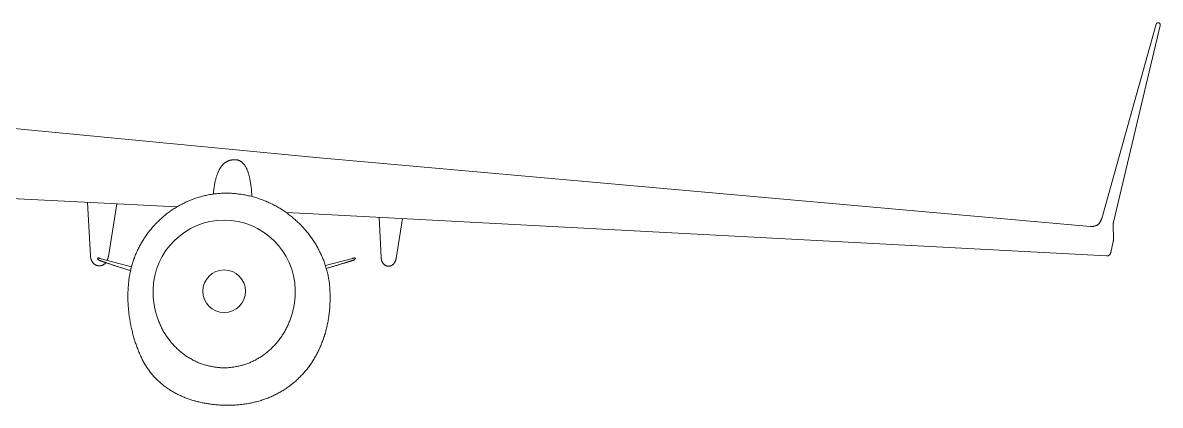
# Model space of a CAD drawing. Header units: millimetres. Extents: x -25903 to 25903, y 0 to 16905.
# Drawn here: x 11364 to 25903, y 2324 to 7217 of the extents above; entities that cross this region are included whole.
import ezdxf

# ---------------------------------------------------------------- set-up
doc = ezdxf.new("R2010")
doc.units = ezdxf.units.MM
doc.layers.add('ceco.net 194', color=7, linetype='Continuous', lineweight=5)

msp = doc.modelspace()

# ---------------------------------------------------------------- linework, layer by layer
at = {"layer": 'ceco.net 194', "linetype": 'Continuous'}
for p, q in [((25155, 4715), (25851, 7197)), ((25305, 4666), (25903, 7183)), ((10044, 5026), (13333, 4860)), ((12228, 4240), (12192, 4918)), ((12459, 4228), (12566, 4899)), ((15074, 4773), (14730, 4790)), ((15074, 4773), (25218, 4235)), ((15945, 4212), (15918, 4728)), ((16136, 4202), (16218, 4712)), ((25303, 4626), (25306, 4454)), ((25271, 4280), (25302, 4417)), ((12754, 4095), (12350, 4203)), ((15233, 4110), (15578, 4203)), ((15617, 4205), (15618, 4203))]:
    msp.add_line(p, q, dxfattribs=at)
for points in [[(25903, 7183), (25903, 7185), (25903, 7188), (25903, 7190), (25903, 7192), (25903, 7195), (25902, 7197), (25902, 7199), (25901, 7201), (25900, 7203), (25898, 7205), (25897, 7207), (25895, 7209), (25894, 7210), (25892, 7212), (25890, 7213), (25888, 7214), (25886, 7215), (25884, 7216), (25881, 7216), (25879, 7217), (25877, 7217), (25875, 7217), (25872, 7216), (25870, 7216), (25868, 7215), (25866, 7214), (25864, 7213), (25862, 7212), (25860, 7210), (25858, 7209), (25857, 7207), (25855, 7205), (25854, 7203), (25853, 7201), (25852, 7199), (25851, 7197)], [(6333, 6386), (10094, 5973), (15112, 5493), (25006, 4611)], [(14097, 5463), (14090, 5464), (14083, 5464), (14076, 5464), (14069, 5464), (14063, 5464), (14056, 5464), (14050, 5463), (14043, 5463), (14037, 5462), (14031, 5461), (14024, 5460), (14018, 5458), (14012, 5457), (14006, 5455), (14000, 5453), (13995, 5451), (13989, 5449), (13983, 5446), (13978, 5443), (13972, 5440), (13967, 5437), (13962, 5434), (13956, 5431), (13951, 5427), (13946, 5423), (13941, 5419), (13936, 5415), (13931, 5411), (13927, 5406), (13922, 5402), (13918, 5397), (13913, 5392), (13909, 5386), (13904, 5381), (13900, 5375), (13896, 5370), (13892, 5364), (13888, 5357), (13884, 5351), (13880, 5344), (13876, 5338), (13873, 5331), (13869, 5324), (13866, 5316), (13862, 5309), (13859, 5301), (13856, 5294), (13852, 5285), (13849, 5277), (13846, 5269), (13843, 5260), (13841, 5252), (13838, 5243), (13835, 5234), (13832, 5224), (13830, 5215), (13828, 5205), (13825, 5195), (13823, 5185), (13821, 5175), (13819, 5165), (13817, 5154), (13815, 5143), (13813, 5132), (13811, 5121), (13809, 5110), (13808, 5098), (13806, 5087), (13805, 5075), (13803, 5063), (13802, 5050), (13801, 5038), (13800, 5025)], [(14097, 5463), (14102, 5462), (14107, 5462), (14112, 5461), (14117, 5459), (14122, 5458), (14126, 5456), (14131, 5455), (14136, 5453), (14140, 5451), (14145, 5448), (14149, 5446), (14153, 5443), (14158, 5440), (14162, 5437), (14166, 5433), (14170, 5430), (14174, 5426), (14178, 5422), (14182, 5418), (14186, 5414), (14190, 5409), (14193, 5405), (14197, 5400), (14201, 5395), (14204, 5390), (14208, 5384), (14211, 5379), (14214, 5373), (14218, 5367), (14221, 5360), (14224, 5354), (14227, 5347), (14230, 5341), (14233, 5334), (14236, 5326), (14239, 5319), (14241, 5311), (14244, 5304), (14247, 5296), (14249, 5288), (14252, 5279), (14254, 5271), (14256, 5262), (14259, 5253), (14261, 5244), (14263, 5234), (14265, 5225), (14267, 5215), (14269, 5205), (14271, 5195), (14273, 5185), (14275, 5174), (14277, 5164), (14278, 5153), (14280, 5142), (14281, 5131), (14283, 5119), (14284, 5107), (14286, 5096), (14287, 5084), (14288, 5071), (14289, 5059), (14290, 5046), (14291, 5034), (14292, 5021), (14293, 5007), (14294, 4994)], [(12819, 4280), (12825, 4293), (12831, 4307), (12838, 4320), (12844, 4333), (12851, 4346), (12858, 4359), (12865, 4372), (12872, 4385), (12879, 4398), (12887, 4410), (12894, 4423), (12902, 4435), (12910, 4448), (12918, 4460), (12926, 4472), (12934, 4484), (12943, 4496), (12951, 4508), (12960, 4520), (12968, 4532), (12977, 4543), (12986, 4555), (12996, 4566), (13005, 4578), (13014, 4589), (13024, 4600), (13033, 4611), (13043, 4622), (13053, 4633), (13063, 4643), (13073, 4654), (13083, 4664), (13094, 4675), (13104, 4685), (13115, 4695), (13125, 4705), (13136, 4715), (13147, 4724), (13158, 4734), (13169, 4743), (13181, 4753), (13192, 4762), (13203, 4771), (13215, 4780), (13227, 4789), (13238, 4798), (13250, 4806), (13262, 4815), (13274, 4823), (13286, 4831), (13299, 4839), (13311, 4847), (13323, 4855), (13336, 4862), (13349, 4870), (13361, 4877), (13374, 4884), (13387, 4891), (13400, 4898), (13413, 4905), (13426, 4911), (13440, 4918), (13453, 4924), (13466, 4930), (13480, 4936), (13494, 4942), (13507, 4948), (13521, 4953), (13535, 4958), (13549, 4964), (13563, 4969), (13577, 4973), (13591, 4978), (13605, 4982), (13620, 4987), (13634, 4991), (13648, 4995), (13663, 4999), (13677, 5002), (13692, 5006), (13707, 5009), (13722, 5012), (13736, 5015), (13751, 5018), (13766, 5020), (13781, 5023), (13797, 5025), (13812, 5027), (13827, 5029), (13842, 5030), (13858, 5032), (13873, 5033), (13888, 5034), (13904, 5035), (13919, 5036), (13935, 5036), (13951, 5036), (13966, 5036), (13982, 5036)], [(13982, 5036), (13998, 5036), (14015, 5035), (14031, 5035), (14047, 5034), (14063, 5033), (14079, 5031), (14095, 5030), (14111, 5028), (14126, 5026), (14142, 5024), (14158, 5022), (14173, 5019), (14189, 5017), (14205, 5014), (14220, 5011), (14235, 5008), (14251, 5004), (14266, 5001), (14281, 4997), (14296, 4993), (14311, 4989), (14326, 4985), (14341, 4981), (14356, 4976), (14371, 4971), (14386, 4966), (14400, 4961), (14415, 4956), (14429, 4951), (14444, 4945), (14458, 4939), (14472, 4933), (14486, 4927), (14501, 4921), (14515, 4915), (14528, 4908), (14542, 4901), (14556, 4895), (14570, 4888), (14583, 4881), (14597, 4873), (14610, 4866), (14623, 4858), (14636, 4851), (14649, 4843), (14662, 4835), (14675, 4827), (14688, 4818), (14701, 4810), (14713, 4801), (14726, 4793), (14738, 4784), (14751, 4775), (14763, 4766), (14775, 4757), (14787, 4747), (14799, 4738), (14810, 4728), (14822, 4718), (14833, 4709), (14845, 4699), (14856, 4689), (14867, 4678), (14878, 4668), (14889, 4658), (14900, 4647), (14911, 4636), (14921, 4626), (14932, 4615), (14942, 4604), (14952, 4593), (14962, 4581), (14972, 4570), (14982, 4559), (14992, 4547), (15001, 4536), (15011, 4524), (15020, 4512), (15029, 4500), (15038, 4488), (15047, 4476), (15056, 4464), (15064, 4451), (15073, 4439), (15081, 4427), (15089, 4414), (15097, 4401), (15105, 4389), (15113, 4376), (15120, 4363), (15128, 4350), (15135, 4337), (15142, 4324), (15149, 4311), (15156, 4297), (15163, 4284), (15169, 4270), (15176, 4257), (15182, 4243), (15188, 4230), (15194, 4216), (15200, 4202), (15205, 4188), (15211, 4174), (15216, 4160), (15221, 4146), (15226, 4132), (15231, 4118), (15235, 4104), (15240, 4089), (15244, 4075), (15248, 4061), (15252, 4046), (15256, 4032), (15259, 4017), (15263, 4003), (15266, 3988), (15269, 3973), (15272, 3959), (15274, 3944), (15277, 3929), (15279, 3914), (15281, 3899), (15283, 3884), (15285, 3869), (15287, 3854), (15288, 3839), (15289, 3824), (15290, 3809)], [(25155, 4715), (25154, 4709), (25152, 4704), (25150, 4698), (25148, 4693), (25146, 4688), (25143, 4683), (25141, 4678), (25139, 4673), (25136, 4669), (25133, 4665), (25131, 4661), (25128, 4657), (25125, 4653), (25121, 4649), (25118, 4646), (25115, 4642), (25111, 4639), (25108, 4636), (25104, 4633), (25100, 4631), (25096, 4628), (25092, 4626), (25088, 4624), (25084, 4622), (25079, 4620), (25075, 4618), (25070, 4617), (25065, 4615), (25061, 4614), (25056, 4613), (25051, 4612), (25045, 4612), (25040, 4611), (25035, 4611), (25029, 4611), (25024, 4611), (25018, 4611), (25012, 4611), (25006, 4611)], [(25303, 4626), (25303, 4630), (25303, 4634), (25303, 4638), (25303, 4642), (25303, 4645), (25303, 4648), (25303, 4651), (25303, 4654), (25304, 4656), (25304, 4659), (25304, 4661), (25304, 4663), (25305, 4664), (25305, 4666)], [(25306, 4454), (25306, 4448), (25306, 4443), (25305, 4437), (25305, 4432), (25304, 4427), (25303, 4422), (25302, 4417)], [(12425, 4148), (12425, 4148), (12422, 4145), (12419, 4141), (12416, 4138), (12413, 4135), (12410, 4133), (12407, 4130), (12404, 4128), (12400, 4125), (12397, 4123), (12393, 4121), (12390, 4119), (12386, 4117), (12383, 4116), (12379, 4114), (12376, 4113), (12372, 4112), (12368, 4111), (12365, 4110), (12361, 4109), (12357, 4108), (12353, 4108), (12350, 4108), (12346, 4107), (12342, 4107), (12338, 4107), (12335, 4108), (12331, 4108), (12327, 4109), (12324, 4109), (12320, 4110), (12316, 4111), (12313, 4112), (12309, 4113), (12305, 4115), (12302, 4116), (12298, 4118), (12295, 4119), (12291, 4121), (12288, 4123), (12285, 4125), (12282, 4128), (12278, 4130), (12275, 4133), (12272, 4135), (12269, 4138), (12266, 4141), (12264, 4144), (12261, 4148), (12258, 4151), (12256, 4154), (12253, 4158), (12251, 4162), (12248, 4166), (12246, 4170), (12244, 4174), (12242, 4178), (12240, 4183), (12239, 4187), (12237, 4192), (12235, 4197), (12234, 4202), (12233, 4207), (12232, 4212), (12231, 4217), (12230, 4223), (12229, 4228), (12229, 4234), (12228, 4240)], [(12459, 4228), (12458, 4222), (12456, 4216), (12455, 4211), (12454, 4205), (12452, 4200), (12450, 4195), (12449, 4190), (12447, 4185), (12445, 4180), (12444, 4178)], [(12819, 4280), (12813, 4266), (12807, 4253), (12801, 4239), (12796, 4225), (12791, 4211), (12786, 4197), (12781, 4183), (12776, 4169), (12771, 4155), (12767, 4140), (12763, 4126), (12758, 4111), (12754, 4097), (12751, 4082), (12747, 4067), (12744, 4052), (12740, 4037), (12737, 4023), (12734, 4007), (12732, 3992), (12729, 3977), (12726, 3962), (12724, 3947), (12722, 3932), (12720, 3916), (12718, 3901), (12717, 3886), (12715, 3870), (12714, 3855), (12712, 3839), (12711, 3823), (12710, 3808), (12710, 3792), (12709, 3777), (12708, 3761), (12708, 3745), (12708, 3730), (12708, 3714), (12708, 3698), (12708, 3682), (12709, 3667), (12709, 3651), (12710, 3635), (12711, 3619), (12712, 3604), (12713, 3588), (12714, 3572), (12715, 3557), (12717, 3541), (12718, 3525), (12720, 3509), (12722, 3494), (12724, 3478), (12726, 3462), (12728, 3447), (12731, 3431), (12733, 3416), (12736, 3400), (12738, 3385), (12741, 3369), (12744, 3354), (12747, 3339), (12751, 3323), (12754, 3308), (12757, 3293), (12761, 3278), (12765, 3263), (12769, 3247), (12772, 3233), (12777, 3218), (12781, 3203), (12785, 3188), (12789, 3173), (12794, 3159), (12798, 3144), (12803, 3129), (12808, 3115), (12813, 3101), (12818, 3086), (12823, 3072), (12828, 3058), (12834, 3044), (12839, 3030), (12845, 3016), (12850, 3003), (12856, 2989), (12862, 2976), (12868, 2962), (12874, 2949), (12880, 2936)], [(25271, 4280), (25270, 4277), (25269, 4273), (25268, 4269), (25267, 4266), (25265, 4263), (25264, 4260), (25262, 4257), (25260, 4254), (25259, 4252), (25257, 4249), (25255, 4247), (25252, 4245), (25250, 4243), (25248, 4242), (25245, 4240), (25243, 4239), (25240, 4238), (25237, 4237), (25234, 4236), (25231, 4235), (25228, 4235), (25225, 4235), (25221, 4235), (25218, 4235)], [(12350, 4203), (12347, 4204), (12344, 4205), (12342, 4206), (12339, 4207), (12336, 4207), (12334, 4208), (12332, 4208), (12330, 4208), (12328, 4208), (12326, 4208), (12324, 4207), (12323, 4207), (12321, 4206), (12320, 4205)], [(12344, 4178), (12341, 4179), (12338, 4181), (12335, 4182), (12333, 4184), (12331, 4186), (12329, 4187), (12327, 4189), (12325, 4191), (12324, 4193), (12322, 4195), (12321, 4197), (12321, 4199), (12320, 4201), (12320, 4203)], [(12743, 4047), (12733, 4050), (12720, 4054), (12707, 4058), (12695, 4062), (12682, 4066), (12670, 4070), (12658, 4073), (12646, 4077), (12635, 4080), (12623, 4084), (12612, 4087), (12601, 4091), (12590, 4094), (12580, 4098), (12569, 4101), (12559, 4104), (12549, 4107), (12540, 4110), (12530, 4113), (12521, 4116), (12512, 4119), (12503, 4122), (12494, 4125), (12486, 4128), (12477, 4131), (12469, 4133), (12461, 4136), (12454, 4138), (12446, 4141), (12439, 4143), (12432, 4146), (12425, 4148), (12419, 4150), (12412, 4153), (12406, 4155), (12400, 4157), (12394, 4159), (12388, 4161), (12383, 4163), (12378, 4165), (12373, 4167), (12368, 4168), (12364, 4170), (12359, 4172), (12355, 4174), (12351, 4175), (12347, 4177), (12344, 4178)], [(15244, 4074), (15254, 4077), (15266, 4080), (15278, 4084), (15290, 4087), (15302, 4091), (15313, 4094), (15324, 4098), (15335, 4101), (15346, 4104), (15357, 4107), (15367, 4110), (15377, 4113), (15387, 4116), (15397, 4119), (15407, 4122), (15416, 4125), (15425, 4128), (15434, 4131), (15443, 4133), (15452, 4136), (15460, 4138), (15468, 4141), (15476, 4143), (15484, 4146), (15491, 4148), (15499, 4150), (15506, 4153), (15513, 4155), (15520, 4157), (15526, 4159), (15532, 4161), (15539, 4163), (15544, 4165), (15550, 4167), (15556, 4168), (15561, 4170), (15566, 4172), (15571, 4174), (15576, 4175), (15580, 4177), (15584, 4178)], [(15578, 4203), (15581, 4204), (15585, 4205), (15588, 4206), (15592, 4207), (15595, 4207), (15598, 4208), (15601, 4208), (15604, 4208), (15606, 4208), (15609, 4208), (15611, 4207), (15613, 4207), (15615, 4206), (15617, 4205)], [(15584, 4178), (15588, 4179), (15591, 4181), (15595, 4182), (15598, 4184), (15601, 4186), (15603, 4187), (15606, 4189), (15608, 4191), (15610, 4193), (15612, 4195), (15614, 4197), (15615, 4199), (15617, 4201), (15618, 4203)], [(16136, 4202), (16135, 4196), (16134, 4191), (16132, 4186), (16131, 4181), (16130, 4177), (16128, 4172), (16126, 4167), (16124, 4163), (16122, 4159), (16120, 4155), (16118, 4151), (16116, 4147), (16114, 4144), (16111, 4140), (16109, 4137), (16106, 4134), (16104, 4131), (16101, 4128), (16098, 4126), (16095, 4123), (16092, 4121), (16089, 4119), (16086, 4116), (16083, 4115), (16080, 4113), (16077, 4111), (16074, 4110), (16070, 4108), (16067, 4107), (16064, 4106), (16060, 4105), (16057, 4104), (16054, 4104), (16050, 4103), (16047, 4103), (16043, 4103), (16040, 4102), (16037, 4103), (16033, 4103), (16030, 4103), (16026, 4104), (16023, 4104), (16020, 4105), (16016, 4106), (16013, 4107), (16010, 4108), (16007, 4109), (16003, 4111), (16000, 4112), (15997, 4114), (15994, 4116), (15991, 4118), (15988, 4120), (15985, 4123), (15982, 4125), (15980, 4127), (15977, 4130), (15974, 4133), (15972, 4136), (15970, 4139), (15967, 4142), (15965, 4146), (15963, 4149), (15961, 4153), (15959, 4156), (15957, 4160), (15955, 4164), (15954, 4169), (15952, 4173), (15951, 4177), (15950, 4182), (15949, 4186), (15948, 4191), (15947, 4196), (15946, 4201), (15946, 4206), (15945, 4212)], [(14847, 3800), (14847, 3786), (14847, 3772), (14847, 3758), (14846, 3744), (14846, 3730), (14845, 3716), (14844, 3702), (14843, 3688), (14842, 3674), (14840, 3660), (14838, 3646), (14837, 3632), (14834, 3618), (14832, 3604), (14830, 3591), (14827, 3577), (14824, 3563), (14821, 3549), (14818, 3536), (14815, 3522), (14811, 3509), (14808, 3495), (14804, 3482), (14800, 3468), (14795, 3455), (14791, 3442), (14786, 3429), (14781, 3416), (14776, 3403), (14771, 3390), (14766, 3377), (14761, 3364), (14755, 3352), (14749, 3339), (14743, 3326), (14737, 3314), (14731, 3302), (14724, 3290), (14717, 3277), (14711, 3265), (14704, 3254), (14696, 3242), (14689, 3230), (14682, 3219), (14674, 3207), (14666, 3196), (14658, 3185), (14650, 3174), (14642, 3163), (14634, 3152), (14625, 3141), (14617, 3131), (14608, 3120), (14599, 3110), (14590, 3100), (14581, 3090), (14571, 3080), (14562, 3070), (14552, 3061), (14543, 3051), (14533, 3042), (14523, 3033), (14513, 3024), (14502, 3015), (14492, 3006), (14482, 2998), (14471, 2990), (14461, 2981), (14450, 2973), (14439, 2966), (14428, 2958), (14417, 2950), (14406, 2943), (14394, 2936), (14383, 2929), (14372, 2922), (14360, 2916), (14348, 2909), (14337, 2903), (14325, 2897), (14313, 2891), (14301, 2885), (14289, 2880), (14277, 2874), (14265, 2869), (14252, 2864), (14240, 2860), (14228, 2855), (14215, 2851), (14203, 2846), (14190, 2842), (14177, 2839), (14165, 2835), (14152, 2832), (14139, 2828), (14127, 2825), (14114, 2823), (14101, 2820), (14088, 2818), (14075, 2815), (14062, 2813), (14049, 2811), (14036, 2810), (14023, 2808), (14010, 2807), (13997, 2806), (13984, 2805), (13971, 2805), (13958, 2804), (13945, 2804), (13931, 2804), (13918, 2804), (13905, 2805), (13892, 2805), (13879, 2806), (13866, 2807), (13853, 2808), (13840, 2810), (13827, 2811), (13814, 2813), (13801, 2815), (13788, 2818), (13775, 2820), (13762, 2823), (13749, 2825), (13737, 2828), (13724, 2832), (13711, 2835), (13699, 2839), (13686, 2842), (13673, 2846), (13661, 2851), (13648, 2855), (13636, 2860), (13624, 2864), (13611, 2869), (13599, 2874), (13587, 2880), (13575, 2885), (13563, 2891), (13551, 2897), (13539, 2903), (13528, 2909), (13516, 2916), (13505, 2922), (13493, 2929), (13482, 2936), (13470, 2943), (13459, 2950), (13448, 2958), (13437, 2966), (13426, 2973), (13416, 2981), (13405, 2990), (13394, 2998), (13384, 3006), (13374, 3015), (13363, 3024), (13353, 3033), (13343, 3042), (13333, 3051), (13324, 3061), (13314, 3070), (13305, 3080), (13295, 3090), (13286, 3100), (13277, 3110), (13268, 3120), (13259, 3131), (13251, 3141), (13242, 3152), (13234, 3163), (13226, 3174), (13218, 3185), (13210, 3196), (13202, 3207), (13194, 3219), (13187, 3230), (13180, 3242), (13172, 3254), (13165, 3265), (13159, 3277), (13152, 3290), (13145, 3302), (13139, 3314), (13133, 3326), (13127, 3339), (13121, 3352), (13115, 3364), (13110, 3377), (13105, 3390), (13100, 3403), (13095, 3416), (13090, 3429), (13085, 3442), (13081, 3455), (13076, 3468), (13072, 3482), (13068, 3495), (13065, 3509), (13061, 3522), (13058, 3536), (13055, 3549), (13052, 3563), (13049, 3577), (13046, 3591), (13044, 3604), (13042, 3618), (13039, 3632), (13038, 3646), (13036, 3660), (13034, 3674), (13033, 3688), (13032, 3702), (13031, 3716), (13030, 3730), (13030, 3744), (13029, 3758), (13029, 3772), (13029, 3786), (13029, 3800)], [(15290, 3809), (15290, 3793), (15291, 3776), (15292, 3760), (15292, 3744), (15293, 3727), (15293, 3711), (15293, 3695), (15293, 3679), (15292, 3663), (15292, 3647), (15291, 3631), (15291, 3615), (15290, 3599), (15289, 3584), (15288, 3568), (15286, 3552), (15285, 3537), (15284, 3521), (15282, 3505), (15280, 3490), (15278, 3475), (15276, 3459), (15274, 3444), (15271, 3429), (15269, 3414), (15266, 3399), (15263, 3383), (15260, 3368), (15257, 3354), (15254, 3339), (15251, 3324), (15247, 3309), (15243, 3295), (15240, 3280), (15236, 3266), (15232, 3251), (15228, 3237), (15223, 3223), (15219, 3208), (15214, 3194), (15209, 3180), (15205, 3166), (15200, 3152), (15194, 3139), (15189, 3125), (15184, 3111), (15178, 3098), (15173, 3084), (15167, 3071), (15161, 3057), (15155, 3044), (15149, 3031), (15142, 3018), (15136, 3005), (15129, 2992), (15123, 2979), (15116, 2967), (15109, 2954), (15102, 2942), (15095, 2929), (15087, 2917), (15080, 2905), (15072, 2893), (15064, 2881), (15057, 2869), (15049, 2857), (15041, 2845), (15032, 2834), (15024, 2822), (15015, 2811), (15007, 2800), (14998, 2788), (14989, 2777), (14980, 2766), (14971, 2756), (14962, 2745), (14953, 2734), (14943, 2724), (14934, 2713), (14924, 2703), (14914, 2693), (14904, 2683), (14894, 2673), (14884, 2663), (14874, 2653), (14863, 2644), (14853, 2634), (14842, 2625), (14831, 2616), (14820, 2607), (14809, 2598), (14798, 2589), (14787, 2580), (14776, 2571), (14764, 2563), (14753, 2555), (14741, 2547), (14729, 2538), (14717, 2531), (14705, 2523), (14693, 2515), (14681, 2508), (14668, 2500), (14656, 2493), (14643, 2486), (14630, 2479), (14617, 2472), (14604, 2465), (14591, 2459), (14578, 2452), (14565, 2446), (14551, 2440), (14538, 2434), (14524, 2428), (14511, 2422), (14497, 2417), (14483, 2412), (14469, 2406), (14455, 2401), (14440, 2396), (14426, 2392), (14411, 2387), (14397, 2382), (14382, 2378), (14367, 2374), (14352, 2370), (14337, 2366), (14322, 2363), (14307, 2359), (14292, 2356), (14276, 2352), (14261, 2349), (14245, 2347), (14229, 2344), (14213, 2341), (14197, 2339), (14181, 2337), (14165, 2335), (14149, 2333), (14132, 2331), (14116, 2330), (14099, 2329), (14083, 2327), (14066, 2326), (14049, 2326), (14032, 2325), (14015, 2325), (13998, 2324), (13981, 2324)], [(13981, 2324), (13967, 2324), (13953, 2324), (13939, 2325), (13926, 2325), (13912, 2326), (13898, 2326), (13885, 2327), (13871, 2328), (13857, 2329), (13844, 2330), (13830, 2331), (13817, 2332), (13803, 2334), (13790, 2335), (13776, 2337), (13763, 2339), (13749, 2341), (13736, 2342), (13723, 2345), (13709, 2347), (13696, 2349), (13683, 2352), (13670, 2354), (13656, 2357), (13643, 2360), (13630, 2363), (13617, 2366), (13604, 2369), (13591, 2372), (13578, 2375), (13566, 2379), (13553, 2383), (13540, 2386), (13527, 2390), (13515, 2394), (13502, 2398), (13490, 2403), (13477, 2407), (13465, 2412), (13453, 2416), (13441, 2421), (13428, 2426), (13416, 2431), (13404, 2436), (13392, 2441), (13380, 2447), (13368, 2452), (13357, 2458), (13345, 2463), (13333, 2469), (13322, 2475), (13310, 2482), (13299, 2488), (13288, 2494), (13277, 2501), (13265, 2507), (13254, 2514), (13244, 2521), (13233, 2528), (13222, 2535), (13211, 2543), (13201, 2550), (13190, 2558), (13180, 2566), (13169, 2573), (13159, 2581), (13149, 2590), (13139, 2598), (13129, 2606), (13119, 2615), (13110, 2623), (13100, 2632), (13091, 2641), (13081, 2650), (13072, 2659), (13063, 2669), (13054, 2678), (13045, 2688), (13036, 2698), (13027, 2708), (13019, 2718), (13010, 2728), (13002, 2738), (12994, 2749), (12986, 2759), (12978, 2770), (12970, 2781), (12962, 2792), (12954, 2803), (12947, 2814), (12940, 2826), (12932, 2838), (12925, 2849), (12918, 2861), (12912, 2873), (12905, 2885), (12898, 2898), (12892, 2910), (12886, 2923), (12880, 2936)]]:
    msp.add_lwpolyline(points, dxfattribs=at)
msp.add_circle((13938, 3782), 273, dxfattribs=at)
msp.add_arc((13938, 3782), 909, 1.1501, 178.8499, dxfattribs=at)

doc.saveas('drawing.dxf')
